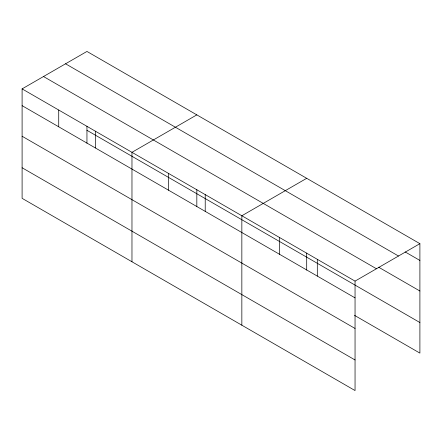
<?xml version="1.0" encoding="UTF-8"?>
<svg xmlns="http://www.w3.org/2000/svg" width="442" height="442" viewBox="0 0 442 442"><rect width="100%" height="100%" fill="white"/><g stroke="black" fill="none" stroke-linecap="round" stroke-linejoin="round"><path stroke-width="0.66" d="M22.1 88.886L355.048 281.112L355.048 390.557L22.1 198.331L22.1 88.886L86.952 51.443L419.9 243.669L419.9 353.114L354.456 315.328M196.828 114.876L131.97 152.319L131.97 261.769M306.698 178.314L241.846 215.757L241.846 325.202M355.048 281.112L419.9 243.669M405.159 251.929L419.9 260.437M65.554 63.797L398.496 256.023M378.628 267.195L419.9 291.018M43.504 76.532L376.446 268.753M86.952 130.307L419.9 322.533M22.1 105.655L355.048 297.88M22.1 136.241L355.048 328.461M22.1 167.75L355.048 359.976M317.312 259.327L317.312 276.095M306.698 253.062L306.698 270.09M279.576 237.542L279.576 254.31M205.221 194.607L205.221 211.381M196.828 189.629L196.828 206.652M168.595 173.463L168.595 190.237M95.35 131.175L95.35 147.943M86.952 126.197L86.952 143.219M58.725 110.03L58.725 126.799"/></g></svg>
